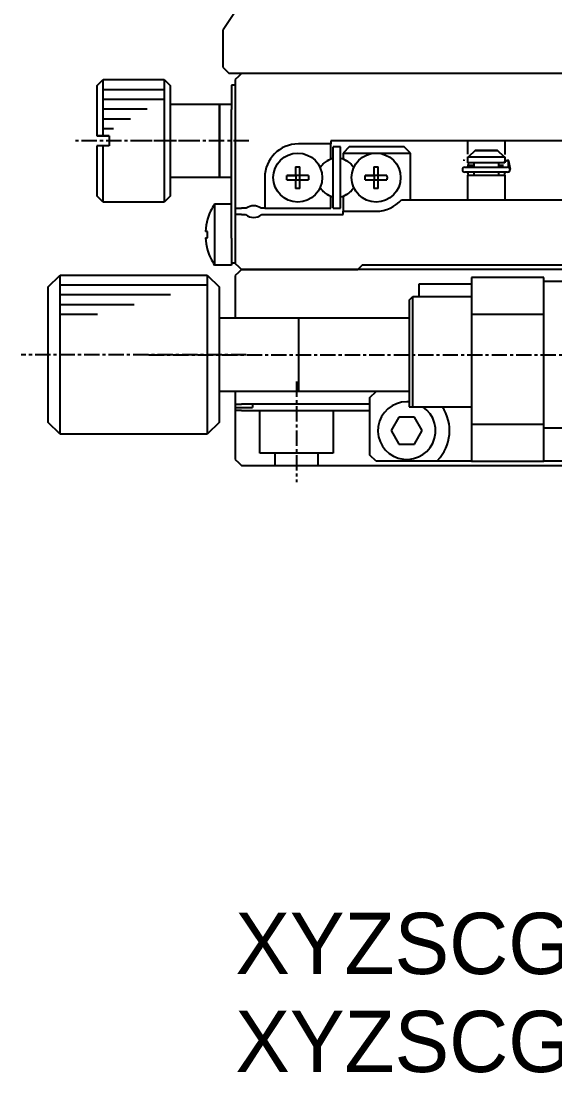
# Model space of a CAD drawing. Extents: x 102 to 333, y 47 to 271.
# Drawn here: x 101.9 to 145.6, y 46.6 to 132.5 of the extents above; entities that cross this region are included whole.
import ezdxf

# ---------------------------------------------------------------- set-up
doc = ezdxf.new("R2010")
doc.units = 0
doc.linetypes.add('CENTER', pattern=[2, 1.25, -0.25, 0.25, -0.25])
doc.layers.get('0').update_dxf_attribs({"linetype": 'CONTINUOUS'})
doc.layers.add('CENTER', color=1, linetype='CENTER')

msp = doc.modelspace()

# ---------------------------------------------------------------- linework, layer by layer
at = {"color": 7, "linetype": 'CONTINUOUS'}
for p, q in [((168.948, 208.201), (118.448, 131.758)), ((118.448, 128.701), (118.448, 131.758)), ((118.448, 128.701), (118.948, 128.201)), ((174.948, 128.201), (118.948, 128.201)), ((119.698, 127.951), (119.448, 127.701)), ((119.698, 127.951), (119.948, 128.201)), ((168.948, 128.201), (119.948, 128.201)), ((108.148, 127.201), (108.648, 127.701)), ((108.148, 127.201), (108.148, 123.101)), ((108.648, 127.701), (113.648, 127.701)), ((108.648, 123.101), (108.648, 127.701)), ((113.648, 127.701), (113.648, 117.701)), ((113.648, 127.701), (114.148, 127.201)), ((114.148, 118.201), (114.148, 127.201)), ((119.148, 127.251), (119.148, 125.251)), ((119.448, 127.251), (119.148, 127.251)), ((119.448, 127.701), (119.448, 117.201)), ((114.148, 125.701), (118.148, 125.701)), ((118.148, 119.701), (118.148, 125.701)), ((118.148, 125.701), (118.148, 119.701)), ((118.148, 125.701), (119.148, 125.701)), ((119.148, 114.751), (119.148, 125.251)), ((108.648, 123.101), (108.148, 123.101)), ((108.148, 123.101), (108.648, 123.101)), ((108.648, 123.101), (109.148, 123.101)), ((109.148, 123.101), (108.648, 123.101)), ((109.148, 123.101), (109.148, 122.301)), ((108.648, 122.301), (108.148, 122.301)), ((108.148, 122.301), (108.148, 118.201)), ((109.148, 122.301), (108.648, 122.301)), ((108.648, 117.701), (108.648, 122.301)), ((127.248, 122.451), (124.598, 122.451)), ((127.248, 122.701), (127.248, 122.451)), ((129.448, 122.701), (127.248, 122.701)), ((127.248, 121.245), (127.248, 122.451)), ((128.048, 122.201), (127.448, 122.201)), ((127.448, 117.201), (127.448, 122.201)), ((128.048, 117.201), (128.048, 122.201)), ((128.748, 122.201), (128.248, 121.701)), ((133.248, 122.201), (128.748, 122.201)), ((138.948, 122.701), (129.448, 122.701)), ((133.748, 121.701), (133.248, 122.201)), ((138.448, 121.607), (138.448, 122.701)), ((141.248, 122.701), (138.948, 122.701)), ((150.248, 122.701), (141.248, 122.701)), ((141.448, 122.701), (141.448, 121.587)), ((126.954, 121.076), (127.248, 121.245)), ((128.248, 121.701), (128.248, 121.245)), ((128.248, 121.701), (130.948, 121.701)), ((128.248, 121.245), (128.542, 121.076)), ((130.948, 121.701), (133.748, 121.701)), ((133.748, 117.901), (133.748, 121.701)), ((138.127, 121.067), (138.147, 121.12)), ((138.148, 121.119), (138.172, 121.172)), ((138.448, 120.901), (138.448, 121.401)), ((138.448, 121.401), (138.503, 121.401)), ((139.032, 121.901), (138.503, 121.401)), ((138.503, 121.401), (141.394, 121.401)), ((139.032, 121.901), (140.865, 121.901)), ((140.865, 121.901), (139.032, 121.901)), ((141.394, 121.401), (140.865, 121.901)), ((141.394, 121.401), (141.448, 121.401)), ((141.448, 121.401), (141.448, 120.901)), ((141.5, 121.059), (141.448, 121.034)), ((141.728, 121.129), (141.5, 121.059)), ((141.733, 121.12), (141.721, 120.55)), ((141.753, 121.068), (141.889, 120.38)), ((124.368, 120.587), (124.368, 119.881)), ((124.728, 119.881), (124.728, 120.587)), ((130.768, 120.587), (130.768, 119.881)), ((131.128, 119.881), (131.128, 120.587)), ((138.19, 120.553), (141.69, 120.553)), ((138.49, 120.901), (138.402, 120.553)), ((141.448, 120.901), (138.448, 120.901)), ((138.948, 120.701), (138.531, 120.701)), ((138.948, 120.553), (138.948, 120.901)), ((140.948, 120.901), (140.948, 120.553)), ((141.348, 120.701), (140.948, 120.701)), ((118.148, 119.701), (114.148, 119.701)), ((119.148, 119.701), (118.148, 119.701)), ((121.848, 119.701), (121.848, 117.201)), ((123.662, 119.881), (124.368, 119.881)), ((124.368, 119.881), (123.662, 119.881)), ((123.662, 119.521), (124.368, 119.521)), ((124.379, 119.87), (124.368, 119.881)), ((124.379, 119.531), (124.368, 119.521)), ((124.368, 119.521), (124.368, 118.814)), ((124.718, 119.87), (124.379, 119.87)), ((124.379, 119.87), (124.379, 119.531)), ((124.379, 119.531), (124.718, 119.531)), ((124.718, 119.87), (124.728, 119.881)), ((124.718, 119.531), (124.718, 119.87)), ((124.718, 119.531), (124.728, 119.521)), ((125.435, 119.881), (124.728, 119.881)), ((125.435, 119.881), (124.728, 119.881)), ((124.728, 118.814), (124.728, 119.521)), ((124.728, 119.521), (125.435, 119.521)), ((130.062, 119.881), (130.768, 119.881)), ((130.768, 119.881), (130.062, 119.881)), ((130.062, 119.521), (130.768, 119.521)), ((130.779, 119.87), (130.768, 119.881)), ((130.779, 119.531), (130.768, 119.521)), ((130.768, 119.521), (130.768, 118.814)), ((131.118, 119.87), (130.779, 119.87)), ((130.779, 119.87), (130.779, 119.531)), ((130.779, 119.531), (131.118, 119.531)), ((131.118, 119.87), (131.128, 119.881)), ((131.118, 119.531), (131.118, 119.87)), ((131.118, 119.531), (131.128, 119.521)), ((131.835, 119.881), (131.128, 119.881)), ((131.835, 119.881), (131.128, 119.881)), ((131.128, 118.814), (131.128, 119.521)), ((131.128, 119.521), (131.835, 119.521)), ((141.69, 120.153), (138.19, 120.153)), ((138.402, 120.153), (138.457, 119.901)), ((138.448, 117.901), (138.448, 119.901)), ((138.448, 119.901), (141.448, 119.901)), ((138.448, 119.901), (138.948, 119.901)), ((138.948, 119.901), (138.948, 120.153)), ((138.948, 119.901), (140.948, 119.901)), ((138.948, 119.901), (140.948, 119.901)), ((140.948, 120.153), (140.948, 119.901)), ((140.948, 119.901), (141.448, 119.901)), ((141.423, 119.901), (141.478, 120.153)), ((141.448, 119.901), (141.448, 117.901)), ((108.648, 117.701), (108.148, 118.201)), ((113.648, 117.701), (108.648, 117.701)), ((114.148, 118.201), (113.648, 117.701)), ((127.248, 118.156), (126.954, 118.326)), ((127.248, 117.201), (127.248, 118.156)), ((128.542, 118.326), (128.248, 118.156)), ((128.248, 118.156), (128.248, 116.951)), ((133.027, 117.901), (141.023, 117.901)), ((141.023, 117.901), (150.023, 117.901)), ((117.757, 117.551), (117.757, 112.551)), ((117.757, 117.551), (119.148, 117.551)), ((119.448, 117.201), (119.948, 117.201)), ((119.448, 117.201), (119.448, 116.701)), ((120.348, 117.201), (119.948, 117.201)), ((121.848, 117.201), (121.548, 117.201)), ((121.848, 117.201), (127.248, 117.201)), ((127.448, 117.201), (128.048, 117.201)), ((128.248, 116.701), (128.248, 116.951)), ((128.248, 116.951), (130.948, 116.951)), ((117.186, 116.309), (117.179, 116.313)), ((119.448, 116.701), (119.448, 112.701)), ((119.948, 116.701), (119.448, 116.701)), ((119.948, 116.701), (120.287, 116.701)), ((121.61, 116.701), (128.248, 116.701)), ((117.186, 115.311), (117.013, 115.311)), ((117.013, 114.791), (117.186, 114.791)), ((119.148, 114.751), (119.148, 112.751)), ((117.179, 113.789), (117.186, 113.792)), ((119.148, 112.551), (117.757, 112.551)), ((119.148, 112.751), (119.448, 112.751)), ((119.148, 112.751), (119.148, 112.551)), ((119.448, 112.701), (119.698, 112.451)), ((129.798, 112.551), (129.448, 112.201)), ((159.098, 112.551), (129.798, 112.551)), ((104.148, 110.751), (105.148, 111.751)), ((105.148, 98.751), (105.148, 111.751)), ((105.148, 111.751), (117.148, 111.751)), ((117.148, 111.751), (117.148, 105.192)), ((117.148, 111.751), (118.148, 110.751)), ((119.698, 111.951), (119.448, 111.701)), ((119.448, 111.701), (119.448, 108.251)), ((119.448, 111.701), (119.448, 111.251)), ((119.948, 112.201), (119.698, 112.451)), ((119.698, 111.951), (119.948, 112.201)), ((122.148, 112.201), (119.948, 112.201)), ((119.948, 112.201), (122.148, 112.201)), ((122.948, 112.201), (122.148, 112.201)), ((122.148, 112.201), (122.948, 112.201)), ((129.448, 112.201), (122.948, 112.201)), ((122.948, 112.201), (129.448, 112.201)), ((136.948, 112.201), (129.448, 112.201)), ((149.948, 112.201), (136.948, 112.201)), ((104.148, 110.751), (104.148, 99.751)), ((118.148, 105.201), (118.148, 110.751)), ((138.748, 111.001), (134.448, 111.001)), ((134.448, 111.001), (134.448, 110.001)), ((144.648, 111.551), (138.748, 111.551)), ((138.748, 111.551), (138.748, 108.551)), ((144.648, 108.551), (144.648, 111.551)), ((144.648, 111.251), (148.148, 111.251)), ((133.648, 109.701), (133.948, 110.001)), ((133.948, 110.001), (138.748, 110.001)), ((133.948, 101.001), (133.948, 110.001)), ((133.648, 109.701), (133.648, 101.001)), ((118.148, 108.251), (124.653, 108.251)), ((124.643, 108.251), (133.648, 108.251)), ((124.648, 102.251), (124.648, 108.251)), ((138.748, 108.551), (138.748, 99.551)), ((138.748, 108.551), (144.648, 108.551)), ((144.648, 99.551), (144.648, 108.551)), ((117.148, 105.192), (117.148, 98.751)), ((118.148, 99.751), (118.148, 105.201)), ((124.648, 102.251), (118.148, 102.251)), ((119.448, 102.251), (119.448, 101.201)), ((124.648, 102.251), (124.643, 102.251)), ((133.648, 102.251), (124.648, 102.251)), ((124.653, 102.251), (124.648, 102.251)), ((130.448, 101.751), (130.948, 102.251)), ((130.448, 97.051), (130.448, 101.751)), ((119.448, 101.201), (119.448, 100.951)), ((119.448, 101.201), (119.948, 101.201)), ((119.448, 100.951), (119.448, 100.701)), ((119.448, 100.951), (120.848, 100.951)), ((119.448, 100.701), (119.448, 96.701)), ((119.948, 100.701), (119.448, 100.701)), ((130.448, 101.201), (119.948, 101.201)), ((119.948, 100.701), (130.448, 100.701)), ((120.848, 101.201), (120.848, 100.951)), ((133.648, 101.001), (133.948, 101.001)), ((133.948, 101.001), (138.748, 101.001)), ((105.148, 98.751), (104.148, 99.751)), ((118.148, 99.751), (117.148, 98.751)), ((132.813, 100.151), (132.178, 99.051)), ((134.083, 100.151), (132.813, 100.151)), ((134.718, 99.051), (134.083, 100.151)), ((117.148, 98.751), (105.148, 98.751)), ((119.448, 99.251), (119.448, 97.901)), ((132.178, 99.051), (132.813, 97.951)), ((134.083, 97.951), (134.718, 99.051)), ((144.648, 99.551), (138.748, 99.551)), ((138.748, 99.551), (138.748, 96.551)), ((144.648, 96.551), (144.648, 99.551)), ((148.148, 99.251), (144.648, 99.251)), ((119.448, 97.901), (119.448, 96.701)), ((132.813, 97.951), (134.083, 97.951)), ((130.948, 96.551), (130.448, 97.051)), ((119.448, 96.701), (119.698, 96.451)), ((119.448, 96.701), (119.698, 96.451)), ((119.698, 96.451), (119.948, 96.201)), ((119.948, 96.201), (168.948, 96.201)), ((135.996, 96.551), (130.948, 96.551)), ((135.996, 96.551), (135.966, 96.62)), ((138.748, 96.551), (135.996, 96.551)), ((138.748, 96.551), (144.648, 96.551)), ((147.401, 96.551), (144.648, 96.551))]:
    msp.add_line(p, q, dxfattribs=at)
at = {"color": 3, "linetype": 'CONTINUOUS'}
for p, q in [((108.648, 126.901), (113.648, 126.901)), ((108.648, 126.101), (113.648, 126.101)), ((108.648, 125.301), (112.263, 125.301)), ((108.648, 124.501), (110.877, 124.501)), ((108.648, 123.701), (109.491, 123.701)), ((105.148, 110.951), (117.148, 110.951)), ((105.148, 110.151), (114.163, 110.151)), ((105.148, 109.351), (111.177, 109.351)), ((105.148, 108.551), (108.191, 108.551)), ((121.448, 97.201), (121.448, 100.701)), ((127.448, 100.701), (127.448, 97.201)), ((127.448, 97.201), (121.448, 97.201)), ((122.698, 96.201), (122.698, 97.201)), ((126.198, 97.201), (126.198, 96.201))]:
    msp.add_line(p, q, dxfattribs=at)
at = {"color": 7, "linetype": 'CONTINUOUS'}
for points in [[(141.447, 121.023, 0), (141.451, 121.023, 0), (141.453, 121.025, 0), (141.455, 121.025, 0), (141.457, 121.027, 0), (141.459, 121.029, 0), (141.463, 121.029, 0), (141.465, 121.031, 0), (141.467, 121.033, 0), (141.469, 121.033, 0), (141.473, 121.035, 0), (141.475, 121.035, 0), (141.477, 121.037, 0), (141.479, 121.039, 0), (141.483, 121.039, 0), (141.485, 121.041, 0), (141.487, 121.041, 0), (141.491, 121.043, 0), (141.493, 121.045, 0), (141.495, 121.045, 0), (141.499, 121.047, 0), (141.501, 121.049, 0), (141.503, 121.049, 0), (141.507, 121.051, 0), (141.509, 121.051, 0), (141.511, 121.053, 0), (141.515, 121.055, 0), (141.517, 121.055, 0), (141.521, 121.057, 0), (141.523, 121.059, 0), (141.525, 121.059, 0), (141.529, 121.061, 0), (141.531, 121.061, 0), (141.533, 121.063, 0), (141.537, 121.065, 0), (141.539, 121.065, 0), (141.543, 121.067, 0), (141.545, 121.067, 0), (141.547, 121.069, 0), (141.551, 121.069, 0), (141.553, 121.071, 0), (141.557, 121.073, 0), (141.559, 121.073, 0), (141.561, 121.075, 0), (141.565, 121.075, 0), (141.567, 121.077, 0), (141.571, 121.077, 0), (141.573, 121.079, 0), (141.575, 121.081, 0), (141.579, 121.081, 0), (141.581, 121.083, 0), (141.583, 121.083, 0), (141.587, 121.085, 0), (141.589, 121.085, 0), (141.593, 121.087, 0), (141.595, 121.087, 0), (141.597, 121.089, 0), (141.601, 121.089, 0), (141.603, 121.091, 0), (141.605, 121.091, 0), (141.609, 121.093, 0), (141.611, 121.093, 0), (141.613, 121.095, 0), (141.615, 121.095, 0), (141.619, 121.097, 0), (141.621, 121.097, 0), (141.623, 121.099, 0), (141.627, 121.099, 0), (141.629, 121.099, 0), (141.631, 121.101, 0), (141.633, 121.101, 0), (141.637, 121.103, 0), (141.639, 121.103, 0), (141.641, 121.105, 0), (141.643, 121.105, 0), (141.645, 121.105, 0), (141.649, 121.107, 0), (141.651, 121.107, 0), (141.653, 121.107, 0), (141.655, 121.109, 0), (141.657, 121.109, 0), (141.659, 121.109, 0), (141.661, 121.111, 0), (141.663, 121.111, 0), (141.667, 121.111, 0), (141.669, 121.113, 0), (141.671, 121.113, 0), (141.673, 121.113, 0), (141.675, 121.115, 0), (141.677, 121.115, 0), (141.679, 121.115, 0), (141.681, 121.115, 0), (141.683, 121.117, 0), (141.685, 121.117, 0), (141.687, 121.117, 0), (141.689, 121.117, 0), (141.689, 121.119, 0), (141.691, 121.119, 0), (141.693, 121.119, 0), (141.695, 121.119, 0), (141.697, 121.119, 0), (141.699, 121.121, 0), (141.699, 121.121, 0), (141.701, 121.121, 0), (141.703, 121.121, 0), (141.705, 121.121, 0), (141.707, 121.121, 0), (141.707, 121.121, 0), (141.709, 121.121, 0), (141.711, 121.123, 0), (141.711, 121.123, 0), (141.713, 121.123, 0), (141.715, 121.123, 0), (141.715, 121.123, 0), (141.717, 121.123, 0), (141.717, 121.123, 0), (141.719, 121.123, 0), (141.719, 121.123, 0), (141.721, 121.123, 0), (141.721, 121.123, 0), (141.723, 121.123, 0), (141.723, 121.123, 0), (141.725, 121.123, 0), (141.725, 121.123, 0), (141.725, 121.123, 0), (141.727, 121.123, 0), (141.727, 121.123, 0), (141.729, 121.123, 0), (141.729, 121.123, 0)], [(141.729, 121.123, 0), (141.729, 121.123, 0), (141.729, 121.123, 0), (141.729, 121.123, 0), (141.729, 121.123, 0), (141.729, 121.123, 0), (141.729, 121.123, 0), (141.729, 121.123, 0), (141.729, 121.123, 0), (141.729, 121.123, 0), (141.729, 121.123, 0), (141.729, 121.123, 0), (141.729, 121.123, 0), (141.729, 121.123, 0), (141.729, 121.123, 0), (141.729, 121.123, 0), (141.729, 121.123, 0), (141.729, 121.123, 0), (141.729, 121.123, 0), (141.729, 121.123, 0), (141.729, 121.123, 0), (141.729, 121.123, 0), (141.729, 121.123, 0), (141.729, 121.123, 0), (141.729, 121.121, 0), (141.729, 121.121, 0), (141.729, 121.121, 0), (141.729, 121.121, 0), (141.729, 121.121, 0), (141.729, 121.121, 0), (141.729, 121.121, 0), (141.731, 121.121, 0), (141.731, 121.121, 0), (141.731, 121.121, 0), (141.731, 121.121, 0), (141.731, 121.121, 0), (141.731, 121.121, 0), (141.731, 121.121, 0), (141.731, 121.121, 0), (141.731, 121.121, 0), (141.731, 121.121, 0), (141.731, 121.121, 0), (141.731, 121.121, 0), (141.731, 121.121, 0), (141.731, 121.121, 0), (141.731, 121.121, 0), (141.731, 121.121, 0), (141.731, 121.121, 0), (141.731, 121.121, 0), (141.731, 121.121, 0), (141.731, 121.121, 0), (141.731, 121.121, 0), (141.731, 121.121, 0), (141.731, 121.121, 0), (141.731, 121.121, 0), (141.731, 121.121, 0), (141.731, 121.121, 0), (141.731, 121.121, 0), (141.731, 121.121, 0), (141.731, 121.121, 0), (141.731, 121.121, 0), (141.731, 121.121, 0), (141.731, 121.121, 0), (141.731, 121.121, 0), (141.731, 121.121, 0), (141.731, 121.121, 0), (141.731, 121.121, 0), (141.731, 121.121, 0), (141.731, 121.121, 0), (141.731, 121.121, 0), (141.731, 121.121, 0), (141.731, 121.121, 0), (141.731, 121.121, 0), (141.731, 121.121, 0), (141.731, 121.121, 0), (141.731, 121.121, 0), (141.731, 121.121, 0), (141.731, 121.121, 0), (141.731, 121.121, 0), (141.731, 121.121, 0), (141.731, 121.121, 0), (141.731, 121.121, 0), (141.731, 121.121, 0), (141.731, 121.121, 0), (141.731, 121.121, 0), (141.731, 121.121, 0), (141.731, 121.121, 0), (141.731, 121.121, 0), (141.731, 121.121, 0), (141.731, 121.121, 0), (141.731, 121.121, 0), (141.731, 121.121, 0), (141.731, 121.121, 0), (141.731, 121.121, 0), (141.731, 121.121, 0), (141.733, 121.121, 0), (141.733, 121.121, 0), (141.733, 121.121, 0), (141.733, 121.121, 0), (141.733, 121.121, 0), (141.733, 121.121, 0), (141.733, 121.121, 0), (141.733, 121.121, 0), (141.733, 121.121, 0), (141.733, 121.121, 0), (141.733, 121.121, 0), (141.733, 121.121, 0), (141.733, 121.121, 0), (141.733, 121.121, 0), (141.733, 121.121, 0), (141.733, 121.121, 0), (141.733, 121.121, 0), (141.733, 121.121, 0), (141.733, 121.121, 0), (141.733, 121.119, 0), (141.733, 121.119, 0), (141.733, 121.119, 0), (141.733, 121.119, 0), (141.733, 121.119, 0), (141.733, 121.119, 0), (141.733, 121.119, 0), (141.733, 121.119, 0), (141.733, 121.119, 0), (141.733, 121.119, 0), (141.733, 121.119, 0), (141.733, 121.119, 0), (141.733, 121.119, 0), (141.733, 121.119, 0), (141.733, 121.119, 0)], [(124.367, 120.587, 0), (124.371, 120.587, 0), (124.373, 120.587, 0), (124.377, 120.587, 0), (124.379, 120.587, 0), (124.381, 120.587, 0), (124.385, 120.587, 0), (124.387, 120.587, 0), (124.391, 120.587, 0), (124.393, 120.587, 0), (124.395, 120.587, 0), (124.399, 120.587, 0), (124.401, 120.587, 0), (124.405, 120.587, 0), (124.407, 120.587, 0), (124.409, 120.587, 0), (124.413, 120.587, 0), (124.415, 120.587, 0), (124.419, 120.587, 0), (124.421, 120.587, 0), (124.425, 120.587, 0), (124.427, 120.589, 0), (124.429, 120.589, 0), (124.433, 120.589, 0), (124.435, 120.589, 0), (124.439, 120.589, 0), (124.441, 120.589, 0), (124.443, 120.589, 0), (124.447, 120.589, 0), (124.449, 120.589, 0), (124.453, 120.589, 0), (124.455, 120.589, 0), (124.457, 120.589, 0), (124.461, 120.589, 0), (124.463, 120.589, 0), (124.467, 120.589, 0), (124.469, 120.589, 0), (124.471, 120.589, 0), (124.475, 120.589, 0), (124.477, 120.589, 0), (124.481, 120.589, 0), (124.483, 120.589, 0), (124.485, 120.589, 0), (124.489, 120.589, 0), (124.491, 120.589, 0), (124.495, 120.589, 0), (124.497, 120.589, 0), (124.499, 120.589, 0), (124.503, 120.589, 0), (124.505, 120.589, 0), (124.509, 120.589, 0), (124.511, 120.589, 0), (124.515, 120.589, 0), (124.517, 120.589, 0), (124.519, 120.589, 0), (124.523, 120.589, 0), (124.525, 120.589, 0), (124.529, 120.589, 0), (124.531, 120.589, 0), (124.533, 120.589, 0), (124.537, 120.589, 0), (124.539, 120.589, 0), (124.543, 120.589, 0), (124.545, 120.589, 0), (124.547, 120.589, 0), (124.551, 120.589, 0), (124.553, 120.589, 0), (124.557, 120.589, 0), (124.559, 120.589, 0), (124.561, 120.589, 0), (124.565, 120.589, 0), (124.567, 120.589, 0), (124.571, 120.589, 0), (124.573, 120.589, 0), (124.575, 120.589, 0), (124.579, 120.589, 0), (124.581, 120.589, 0), (124.585, 120.589, 0), (124.587, 120.589, 0), (124.591, 120.589, 0), (124.593, 120.589, 0), (124.595, 120.589, 0), (124.599, 120.589, 0), (124.601, 120.589, 0), (124.605, 120.589, 0), (124.607, 120.589, 0), (124.609, 120.589, 0), (124.613, 120.589, 0), (124.615, 120.589, 0), (124.619, 120.589, 0), (124.621, 120.589, 0), (124.623, 120.589, 0), (124.627, 120.589, 0), (124.629, 120.589, 0), (124.633, 120.589, 0), (124.635, 120.589, 0), (124.637, 120.589, 0), (124.641, 120.589, 0), (124.643, 120.589, 0), (124.647, 120.589, 0), (124.649, 120.589, 0), (124.651, 120.589, 0), (124.655, 120.589, 0), (124.657, 120.589, 0), (124.661, 120.589, 0), (124.663, 120.589, 0), (124.665, 120.589, 0), (124.669, 120.589, 0), (124.671, 120.587, 0), (124.675, 120.587, 0), (124.677, 120.587, 0), (124.681, 120.587, 0), (124.683, 120.587, 0), (124.685, 120.587, 0), (124.689, 120.587, 0), (124.691, 120.587, 0), (124.695, 120.587, 0), (124.697, 120.587, 0), (124.699, 120.587, 0), (124.703, 120.587, 0), (124.705, 120.587, 0), (124.709, 120.587, 0), (124.711, 120.587, 0), (124.713, 120.587, 0), (124.717, 120.587, 0), (124.719, 120.587, 0), (124.723, 120.587, 0), (124.725, 120.587, 0), (124.727, 120.587, 0)], [(130.767, 120.587, 0), (130.771, 120.587, 0), (130.773, 120.587, 0), (130.777, 120.587, 0), (130.779, 120.587, 0), (130.781, 120.587, 0), (130.785, 120.587, 0), (130.787, 120.587, 0), (130.791, 120.587, 0), (130.793, 120.587, 0), (130.795, 120.587, 0), (130.799, 120.587, 0), (130.801, 120.587, 0), (130.805, 120.587, 0), (130.807, 120.587, 0), (130.809, 120.587, 0), (130.813, 120.587, 0), (130.815, 120.587, 0), (130.819, 120.587, 0), (130.821, 120.587, 0), (130.825, 120.587, 0), (130.827, 120.589, 0), (130.829, 120.589, 0), (130.833, 120.589, 0), (130.835, 120.589, 0), (130.839, 120.589, 0), (130.841, 120.589, 0), (130.843, 120.589, 0), (130.847, 120.589, 0), (130.849, 120.589, 0), (130.853, 120.589, 0), (130.855, 120.589, 0), (130.857, 120.589, 0), (130.861, 120.589, 0), (130.863, 120.589, 0), (130.867, 120.589, 0), (130.869, 120.589, 0), (130.871, 120.589, 0), (130.875, 120.589, 0), (130.877, 120.589, 0), (130.881, 120.589, 0), (130.883, 120.589, 0), (130.885, 120.589, 0), (130.889, 120.589, 0), (130.891, 120.589, 0), (130.895, 120.589, 0), (130.897, 120.589, 0), (130.899, 120.589, 0), (130.903, 120.589, 0), (130.905, 120.589, 0), (130.909, 120.589, 0), (130.911, 120.589, 0), (130.915, 120.589, 0), (130.917, 120.589, 0), (130.919, 120.589, 0), (130.923, 120.589, 0), (130.925, 120.589, 0), (130.929, 120.589, 0), (130.931, 120.589, 0), (130.933, 120.589, 0), (130.937, 120.589, 0), (130.939, 120.589, 0), (130.943, 120.589, 0), (130.945, 120.589, 0), (130.947, 120.589, 0), (130.951, 120.589, 0), (130.953, 120.589, 0), (130.957, 120.589, 0), (130.959, 120.589, 0), (130.961, 120.589, 0), (130.965, 120.589, 0), (130.967, 120.589, 0), (130.971, 120.589, 0), (130.973, 120.589, 0), (130.975, 120.589, 0), (130.979, 120.589, 0), (130.981, 120.589, 0), (130.985, 120.589, 0), (130.987, 120.589, 0), (130.991, 120.589, 0), (130.993, 120.589, 0), (130.995, 120.589, 0), (130.999, 120.589, 0), (131.001, 120.589, 0), (131.005, 120.589, 0), (131.007, 120.589, 0), (131.009, 120.589, 0), (131.013, 120.589, 0), (131.015, 120.589, 0), (131.019, 120.589, 0), (131.021, 120.589, 0), (131.023, 120.589, 0), (131.027, 120.589, 0), (131.029, 120.589, 0), (131.033, 120.589, 0), (131.035, 120.589, 0), (131.037, 120.589, 0), (131.041, 120.589, 0), (131.043, 120.589, 0), (131.047, 120.589, 0), (131.049, 120.589, 0), (131.051, 120.589, 0), (131.055, 120.589, 0), (131.057, 120.589, 0), (131.061, 120.589, 0), (131.063, 120.589, 0), (131.065, 120.589, 0), (131.069, 120.589, 0), (131.071, 120.587, 0), (131.075, 120.587, 0), (131.077, 120.587, 0), (131.081, 120.587, 0), (131.083, 120.587, 0), (131.085, 120.587, 0), (131.089, 120.587, 0), (131.091, 120.587, 0), (131.095, 120.587, 0), (131.097, 120.587, 0), (131.099, 120.587, 0), (131.103, 120.587, 0), (131.105, 120.587, 0), (131.109, 120.587, 0), (131.111, 120.587, 0), (131.113, 120.587, 0), (131.117, 120.587, 0), (131.119, 120.587, 0), (131.123, 120.587, 0), (131.125, 120.587, 0), (131.127, 120.587, 0)], [(123.661, 119.521, 0), (123.661, 119.523, 0), (123.661, 119.527, 0), (123.661, 119.529, 0), (123.661, 119.531, 0), (123.661, 119.535, 0), (123.661, 119.537, 0), (123.661, 119.541, 0), (123.661, 119.543, 0), (123.661, 119.545, 0), (123.661, 119.549, 0), (123.661, 119.551, 0), (123.661, 119.555, 0), (123.661, 119.557, 0), (123.661, 119.559, 0), (123.661, 119.563, 0), (123.661, 119.565, 0), (123.661, 119.569, 0), (123.661, 119.571, 0), (123.661, 119.573, 0), (123.661, 119.577, 0), (123.661, 119.579, 0), (123.661, 119.583, 0), (123.661, 119.585, 0), (123.661, 119.587, 0), (123.661, 119.591, 0), (123.659, 119.593, 0), (123.659, 119.597, 0), (123.659, 119.599, 0), (123.659, 119.601, 0), (123.659, 119.605, 0), (123.659, 119.607, 0), (123.659, 119.611, 0), (123.659, 119.613, 0), (123.659, 119.617, 0), (123.659, 119.619, 0), (123.659, 119.621, 0), (123.659, 119.625, 0), (123.659, 119.627, 0), (123.659, 119.631, 0), (123.659, 119.633, 0), (123.659, 119.635, 0), (123.659, 119.639, 0), (123.659, 119.641, 0), (123.659, 119.645, 0), (123.659, 119.647, 0), (123.659, 119.649, 0), (123.659, 119.653, 0), (123.659, 119.655, 0), (123.659, 119.659, 0), (123.659, 119.661, 0), (123.659, 119.663, 0), (123.659, 119.667, 0), (123.659, 119.669, 0), (123.659, 119.673, 0), (123.659, 119.675, 0), (123.659, 119.677, 0), (123.659, 119.681, 0), (123.659, 119.683, 0), (123.659, 119.687, 0), (123.659, 119.689, 0), (123.659, 119.691, 0), (123.659, 119.695, 0), (123.659, 119.697, 0), (123.659, 119.701, 0), (123.659, 119.703, 0), (123.659, 119.707, 0), (123.659, 119.709, 0), (123.659, 119.711, 0), (123.659, 119.715, 0), (123.659, 119.717, 0), (123.659, 119.721, 0), (123.659, 119.723, 0), (123.659, 119.725, 0), (123.659, 119.729, 0), (123.659, 119.731, 0), (123.659, 119.735, 0), (123.659, 119.737, 0), (123.659, 119.739, 0), (123.659, 119.743, 0), (123.659, 119.745, 0), (123.659, 119.749, 0), (123.659, 119.751, 0), (123.659, 119.753, 0), (123.659, 119.757, 0), (123.659, 119.759, 0), (123.659, 119.763, 0), (123.659, 119.765, 0), (123.659, 119.767, 0), (123.659, 119.771, 0), (123.659, 119.773, 0), (123.659, 119.777, 0), (123.659, 119.779, 0), (123.659, 119.783, 0), (123.659, 119.785, 0), (123.659, 119.787, 0), (123.659, 119.791, 0), (123.659, 119.793, 0), (123.659, 119.797, 0), (123.659, 119.799, 0), (123.659, 119.801, 0), (123.659, 119.805, 0), (123.659, 119.807, 0), (123.661, 119.811, 0), (123.661, 119.813, 0), (123.661, 119.815, 0), (123.661, 119.819, 0), (123.661, 119.821, 0), (123.661, 119.825, 0), (123.661, 119.827, 0), (123.661, 119.829, 0), (123.661, 119.833, 0), (123.661, 119.835, 0), (123.661, 119.839, 0), (123.661, 119.841, 0), (123.661, 119.843, 0), (123.661, 119.847, 0), (123.661, 119.849, 0), (123.661, 119.853, 0), (123.661, 119.855, 0), (123.661, 119.857, 0), (123.661, 119.861, 0), (123.661, 119.863, 0), (123.661, 119.867, 0), (123.661, 119.869, 0), (123.661, 119.871, 0), (123.661, 119.875, 0), (123.661, 119.877, 0), (123.661, 119.881, 0)], [(125.435, 119.881, 0), (125.435, 119.877, 0), (125.435, 119.875, 0), (125.435, 119.871, 0), (125.435, 119.869, 0), (125.435, 119.867, 0), (125.435, 119.863, 0), (125.435, 119.861, 0), (125.435, 119.857, 0), (125.435, 119.855, 0), (125.435, 119.853, 0), (125.435, 119.849, 0), (125.435, 119.847, 0), (125.435, 119.843, 0), (125.435, 119.841, 0), (125.435, 119.839, 0), (125.435, 119.835, 0), (125.435, 119.833, 0), (125.435, 119.829, 0), (125.435, 119.827, 0), (125.435, 119.825, 0), (125.435, 119.821, 0), (125.435, 119.819, 0), (125.435, 119.815, 0), (125.435, 119.813, 0), (125.435, 119.811, 0), (125.435, 119.807, 0), (125.435, 119.805, 0), (125.435, 119.801, 0), (125.435, 119.799, 0), (125.435, 119.797, 0), (125.435, 119.793, 0), (125.435, 119.791, 0), (125.435, 119.787, 0), (125.435, 119.785, 0), (125.435, 119.783, 0), (125.435, 119.779, 0), (125.437, 119.777, 0), (125.437, 119.773, 0), (125.437, 119.771, 0), (125.437, 119.767, 0), (125.437, 119.765, 0), (125.437, 119.763, 0), (125.437, 119.759, 0), (125.437, 119.757, 0), (125.437, 119.753, 0), (125.437, 119.751, 0), (125.437, 119.749, 0), (125.437, 119.745, 0), (125.437, 119.743, 0), (125.437, 119.739, 0), (125.437, 119.737, 0), (125.437, 119.735, 0), (125.437, 119.731, 0), (125.437, 119.729, 0), (125.437, 119.725, 0), (125.437, 119.723, 0), (125.437, 119.721, 0), (125.437, 119.717, 0), (125.437, 119.715, 0), (125.437, 119.711, 0), (125.437, 119.709, 0), (125.437, 119.707, 0), (125.437, 119.703, 0), (125.437, 119.701, 0), (125.437, 119.697, 0), (125.437, 119.695, 0), (125.437, 119.691, 0), (125.437, 119.689, 0), (125.437, 119.687, 0), (125.437, 119.683, 0), (125.437, 119.681, 0), (125.437, 119.677, 0), (125.437, 119.675, 0), (125.437, 119.673, 0), (125.437, 119.669, 0), (125.437, 119.667, 0), (125.437, 119.663, 0), (125.437, 119.661, 0), (125.437, 119.659, 0), (125.437, 119.655, 0), (125.437, 119.653, 0), (125.437, 119.649, 0), (125.437, 119.647, 0), (125.437, 119.645, 0), (125.437, 119.641, 0), (125.437, 119.639, 0), (125.437, 119.635, 0), (125.437, 119.633, 0), (125.437, 119.631, 0), (125.437, 119.627, 0), (125.437, 119.625, 0), (125.435, 119.621, 0), (125.435, 119.619, 0), (125.435, 119.617, 0), (125.435, 119.613, 0), (125.435, 119.611, 0), (125.435, 119.607, 0), (125.435, 119.605, 0), (125.435, 119.601, 0), (125.435, 119.599, 0), (125.435, 119.597, 0), (125.435, 119.593, 0), (125.435, 119.591, 0), (125.435, 119.587, 0), (125.435, 119.585, 0), (125.435, 119.583, 0), (125.435, 119.579, 0), (125.435, 119.577, 0), (125.435, 119.573, 0), (125.435, 119.571, 0), (125.435, 119.569, 0), (125.435, 119.565, 0), (125.435, 119.563, 0), (125.435, 119.559, 0), (125.435, 119.557, 0), (125.435, 119.555, 0), (125.435, 119.551, 0), (125.435, 119.549, 0), (125.435, 119.545, 0), (125.435, 119.543, 0), (125.435, 119.541, 0), (125.435, 119.537, 0), (125.435, 119.535, 0), (125.435, 119.531, 0), (125.435, 119.529, 0), (125.435, 119.527, 0), (125.435, 119.523, 0), (125.435, 119.521, 0)], [(130.061, 119.521, 0), (130.061, 119.523, 0), (130.061, 119.527, 0), (130.061, 119.529, 0), (130.061, 119.531, 0), (130.061, 119.535, 0), (130.061, 119.537, 0), (130.061, 119.541, 0), (130.061, 119.543, 0), (130.061, 119.545, 0), (130.061, 119.549, 0), (130.061, 119.551, 0), (130.061, 119.555, 0), (130.061, 119.557, 0), (130.061, 119.559, 0), (130.061, 119.563, 0), (130.061, 119.565, 0), (130.061, 119.569, 0), (130.061, 119.571, 0), (130.061, 119.573, 0), (130.061, 119.577, 0), (130.061, 119.579, 0), (130.061, 119.583, 0), (130.061, 119.585, 0), (130.061, 119.587, 0), (130.061, 119.591, 0), (130.059, 119.593, 0), (130.059, 119.597, 0), (130.059, 119.599, 0), (130.059, 119.601, 0), (130.059, 119.605, 0), (130.059, 119.607, 0), (130.059, 119.611, 0), (130.059, 119.613, 0), (130.059, 119.617, 0), (130.059, 119.619, 0), (130.059, 119.621, 0), (130.059, 119.625, 0), (130.059, 119.627, 0), (130.059, 119.631, 0), (130.059, 119.633, 0), (130.059, 119.635, 0), (130.059, 119.639, 0), (130.059, 119.641, 0), (130.059, 119.645, 0), (130.059, 119.647, 0), (130.059, 119.649, 0), (130.059, 119.653, 0), (130.059, 119.655, 0), (130.059, 119.659, 0), (130.059, 119.661, 0), (130.059, 119.663, 0), (130.059, 119.667, 0), (130.059, 119.669, 0), (130.059, 119.673, 0), (130.059, 119.675, 0), (130.059, 119.677, 0), (130.059, 119.681, 0), (130.059, 119.683, 0), (130.059, 119.687, 0), (130.059, 119.689, 0), (130.059, 119.691, 0), (130.059, 119.695, 0), (130.059, 119.697, 0), (130.059, 119.701, 0), (130.059, 119.703, 0), (130.059, 119.707, 0), (130.059, 119.709, 0), (130.059, 119.711, 0), (130.059, 119.715, 0), (130.059, 119.717, 0), (130.059, 119.721, 0), (130.059, 119.723, 0), (130.059, 119.725, 0), (130.059, 119.729, 0), (130.059, 119.731, 0), (130.059, 119.735, 0), (130.059, 119.737, 0), (130.059, 119.739, 0), (130.059, 119.743, 0), (130.059, 119.745, 0), (130.059, 119.749, 0), (130.059, 119.751, 0), (130.059, 119.753, 0), (130.059, 119.757, 0), (130.059, 119.759, 0), (130.059, 119.763, 0), (130.059, 119.765, 0), (130.059, 119.767, 0), (130.059, 119.771, 0), (130.059, 119.773, 0), (130.059, 119.777, 0), (130.059, 119.779, 0), (130.059, 119.783, 0), (130.059, 119.785, 0), (130.059, 119.787, 0), (130.059, 119.791, 0), (130.059, 119.793, 0), (130.059, 119.797, 0), (130.059, 119.799, 0), (130.059, 119.801, 0), (130.059, 119.805, 0), (130.059, 119.807, 0), (130.061, 119.811, 0), (130.061, 119.813, 0), (130.061, 119.815, 0), (130.061, 119.819, 0), (130.061, 119.821, 0), (130.061, 119.825, 0), (130.061, 119.827, 0), (130.061, 119.829, 0), (130.061, 119.833, 0), (130.061, 119.835, 0), (130.061, 119.839, 0), (130.061, 119.841, 0), (130.061, 119.843, 0), (130.061, 119.847, 0), (130.061, 119.849, 0), (130.061, 119.853, 0), (130.061, 119.855, 0), (130.061, 119.857, 0), (130.061, 119.861, 0), (130.061, 119.863, 0), (130.061, 119.867, 0), (130.061, 119.869, 0), (130.061, 119.871, 0), (130.061, 119.875, 0), (130.061, 119.877, 0), (130.061, 119.881, 0)], [(131.835, 119.881, 0), (131.835, 119.877, 0), (131.835, 119.875, 0), (131.835, 119.871, 0), (131.835, 119.869, 0), (131.835, 119.867, 0), (131.835, 119.863, 0), (131.835, 119.861, 0), (131.835, 119.857, 0), (131.835, 119.855, 0), (131.835, 119.853, 0), (131.835, 119.849, 0), (131.835, 119.847, 0), (131.835, 119.843, 0), (131.835, 119.841, 0), (131.835, 119.839, 0), (131.835, 119.835, 0), (131.835, 119.833, 0), (131.835, 119.829, 0), (131.835, 119.827, 0), (131.835, 119.825, 0), (131.835, 119.821, 0), (131.835, 119.819, 0), (131.835, 119.815, 0), (131.835, 119.813, 0), (131.835, 119.811, 0), (131.835, 119.807, 0), (131.835, 119.805, 0), (131.835, 119.801, 0), (131.835, 119.799, 0), (131.835, 119.797, 0), (131.835, 119.793, 0), (131.835, 119.791, 0), (131.835, 119.787, 0), (131.835, 119.785, 0), (131.835, 119.783, 0), (131.835, 119.779, 0), (131.837, 119.777, 0), (131.837, 119.773, 0), (131.837, 119.771, 0), (131.837, 119.767, 0), (131.837, 119.765, 0), (131.837, 119.763, 0), (131.837, 119.759, 0), (131.837, 119.757, 0), (131.837, 119.753, 0), (131.837, 119.751, 0), (131.837, 119.749, 0), (131.837, 119.745, 0), (131.837, 119.743, 0), (131.837, 119.739, 0), (131.837, 119.737, 0), (131.837, 119.735, 0), (131.837, 119.731, 0), (131.837, 119.729, 0), (131.837, 119.725, 0), (131.837, 119.723, 0), (131.837, 119.721, 0), (131.837, 119.717, 0), (131.837, 119.715, 0), (131.837, 119.711, 0), (131.837, 119.709, 0), (131.837, 119.707, 0), (131.837, 119.703, 0), (131.837, 119.701, 0), (131.837, 119.697, 0), (131.837, 119.695, 0), (131.837, 119.691, 0), (131.837, 119.689, 0), (131.837, 119.687, 0), (131.837, 119.683, 0), (131.837, 119.681, 0), (131.837, 119.677, 0), (131.837, 119.675, 0), (131.837, 119.673, 0), (131.837, 119.669, 0), (131.837, 119.667, 0), (131.837, 119.663, 0), (131.837, 119.661, 0), (131.837, 119.659, 0), (131.837, 119.655, 0), (131.837, 119.653, 0), (131.837, 119.649, 0), (131.837, 119.647, 0), (131.837, 119.645, 0), (131.837, 119.641, 0), (131.837, 119.639, 0), (131.837, 119.635, 0), (131.837, 119.633, 0), (131.837, 119.631, 0), (131.837, 119.627, 0), (131.837, 119.625, 0), (131.835, 119.621, 0), (131.835, 119.619, 0), (131.835, 119.617, 0), (131.835, 119.613, 0), (131.835, 119.611, 0), (131.835, 119.607, 0), (131.835, 119.605, 0), (131.835, 119.601, 0), (131.835, 119.599, 0), (131.835, 119.597, 0), (131.835, 119.593, 0), (131.835, 119.591, 0), (131.835, 119.587, 0), (131.835, 119.585, 0), (131.835, 119.583, 0), (131.835, 119.579, 0), (131.835, 119.577, 0), (131.835, 119.573, 0), (131.835, 119.571, 0), (131.835, 119.569, 0), (131.835, 119.565, 0), (131.835, 119.563, 0), (131.835, 119.559, 0), (131.835, 119.557, 0), (131.835, 119.555, 0), (131.835, 119.551, 0), (131.835, 119.549, 0), (131.835, 119.545, 0), (131.835, 119.543, 0), (131.835, 119.541, 0), (131.835, 119.537, 0), (131.835, 119.535, 0), (131.835, 119.531, 0), (131.835, 119.529, 0), (131.835, 119.527, 0), (131.835, 119.523, 0), (131.835, 119.521, 0)], [(124.727, 118.814, 0), (124.725, 118.814, 0), (124.723, 118.814, 0), (124.719, 118.814, 0), (124.717, 118.814, 0), (124.713, 118.814, 0), (124.711, 118.814, 0), (124.709, 118.814, 0), (124.705, 118.814, 0), (124.703, 118.814, 0), (124.699, 118.814, 0), (124.697, 118.814, 0), (124.695, 118.814, 0), (124.691, 118.814, 0), (124.689, 118.814, 0), (124.685, 118.814, 0), (124.683, 118.813, 0), (124.681, 118.813, 0), (124.677, 118.813, 0), (124.675, 118.813, 0), (124.671, 118.813, 0), (124.669, 118.813, 0), (124.665, 118.813, 0), (124.663, 118.813, 0), (124.661, 118.813, 0), (124.657, 118.813, 0), (124.655, 118.813, 0), (124.651, 118.813, 0), (124.649, 118.813, 0), (124.647, 118.813, 0), (124.643, 118.813, 0), (124.641, 118.813, 0), (124.637, 118.813, 0), (124.635, 118.813, 0), (124.633, 118.813, 0), (124.629, 118.813, 0), (124.627, 118.813, 0), (124.623, 118.813, 0), (124.621, 118.813, 0), (124.619, 118.813, 0), (124.615, 118.813, 0), (124.613, 118.812, 0), (124.609, 118.812, 0), (124.607, 118.812, 0), (124.605, 118.812, 0), (124.601, 118.812, 0), (124.599, 118.812, 0), (124.595, 118.812, 0), (124.593, 118.812, 0), (124.591, 118.812, 0), (124.587, 118.812, 0), (124.585, 118.812, 0), (124.581, 118.812, 0), (124.579, 118.812, 0), (124.575, 118.812, 0), (124.573, 118.812, 0), (124.571, 118.812, 0), (124.567, 118.812, 0), (124.565, 118.812, 0), (124.561, 118.812, 0), (124.559, 118.812, 0), (124.557, 118.812, 0), (124.553, 118.812, 0), (124.551, 118.812, 0), (124.547, 118.812, 0), (124.545, 118.812, 0), (124.543, 118.812, 0), (124.539, 118.812, 0), (124.537, 118.812, 0), (124.533, 118.812, 0), (124.531, 118.812, 0), (124.529, 118.812, 0), (124.525, 118.812, 0), (124.523, 118.812, 0), (124.519, 118.812, 0), (124.517, 118.812, 0), (124.515, 118.812, 0), (124.511, 118.812, 0), (124.509, 118.812, 0), (124.505, 118.812, 0), (124.503, 118.812, 0), (124.499, 118.812, 0), (124.497, 118.812, 0), (124.495, 118.812, 0), (124.491, 118.812, 0), (124.489, 118.812, 0), (124.485, 118.812, 0), (124.483, 118.812, 0), (124.481, 118.813, 0), (124.477, 118.813, 0), (124.475, 118.813, 0), (124.471, 118.813, 0), (124.469, 118.813, 0), (124.467, 118.813, 0), (124.463, 118.813, 0), (124.461, 118.813, 0), (124.457, 118.813, 0), (124.455, 118.813, 0), (124.453, 118.813, 0), (124.449, 118.813, 0), (124.447, 118.813, 0), (124.443, 118.813, 0), (124.441, 118.813, 0), (124.439, 118.813, 0), (124.435, 118.813, 0), (124.433, 118.813, 0), (124.429, 118.813, 0), (124.427, 118.813, 0), (124.425, 118.813, 0), (124.421, 118.813, 0), (124.419, 118.813, 0), (124.415, 118.813, 0), (124.413, 118.813, 0), (124.409, 118.814, 0), (124.407, 118.814, 0), (124.405, 118.814, 0), (124.401, 118.814, 0), (124.399, 118.814, 0), (124.395, 118.814, 0), (124.393, 118.814, 0), (124.391, 118.814, 0), (124.387, 118.814, 0), (124.385, 118.814, 0), (124.381, 118.814, 0), (124.379, 118.814, 0), (124.377, 118.814, 0), (124.373, 118.814, 0), (124.371, 118.814, 0), (124.367, 118.814, 0)], [(131.127, 118.814, 0), (131.125, 118.814, 0), (131.123, 118.814, 0), (131.119, 118.814, 0), (131.117, 118.814, 0), (131.113, 118.814, 0), (131.111, 118.814, 0), (131.109, 118.814, 0), (131.105, 118.814, 0), (131.103, 118.814, 0), (131.099, 118.814, 0), (131.097, 118.814, 0), (131.095, 118.814, 0), (131.091, 118.814, 0), (131.089, 118.814, 0), (131.085, 118.814, 0), (131.083, 118.813, 0), (131.081, 118.813, 0), (131.077, 118.813, 0), (131.075, 118.813, 0), (131.071, 118.813, 0), (131.069, 118.813, 0), (131.065, 118.813, 0), (131.063, 118.813, 0), (131.061, 118.813, 0), (131.057, 118.813, 0), (131.055, 118.813, 0), (131.051, 118.813, 0), (131.049, 118.813, 0), (131.047, 118.813, 0), (131.043, 118.813, 0), (131.041, 118.813, 0), (131.037, 118.813, 0), (131.035, 118.813, 0), (131.033, 118.813, 0), (131.029, 118.813, 0), (131.027, 118.813, 0), (131.023, 118.813, 0), (131.021, 118.813, 0), (131.019, 118.813, 0), (131.015, 118.813, 0), (131.013, 118.812, 0), (131.009, 118.812, 0), (131.007, 118.812, 0), (131.005, 118.812, 0), (131.001, 118.812, 0), (130.999, 118.812, 0), (130.995, 118.812, 0), (130.993, 118.812, 0), (130.991, 118.812, 0), (130.987, 118.812, 0), (130.985, 118.812, 0), (130.981, 118.812, 0), (130.979, 118.812, 0), (130.975, 118.812, 0), (130.973, 118.812, 0), (130.971, 118.812, 0), (130.967, 118.812, 0), (130.965, 118.812, 0), (130.961, 118.812, 0), (130.959, 118.812, 0), (130.957, 118.812, 0), (130.953, 118.812, 0), (130.951, 118.812, 0), (130.947, 118.812, 0), (130.945, 118.812, 0), (130.943, 118.812, 0), (130.939, 118.812, 0), (130.937, 118.812, 0), (130.933, 118.812, 0), (130.931, 118.812, 0), (130.929, 118.812, 0), (130.925, 118.812, 0), (130.923, 118.812, 0), (130.919, 118.812, 0), (130.917, 118.812, 0), (130.915, 118.812, 0), (130.911, 118.812, 0), (130.909, 118.812, 0), (130.905, 118.812, 0), (130.903, 118.812, 0), (130.899, 118.812, 0), (130.897, 118.812, 0), (130.895, 118.812, 0), (130.891, 118.812, 0), (130.889, 118.812, 0), (130.885, 118.812, 0), (130.883, 118.812, 0), (130.881, 118.813, 0), (130.877, 118.813, 0), (130.875, 118.813, 0), (130.871, 118.813, 0), (130.869, 118.813, 0), (130.867, 118.813, 0), (130.863, 118.813, 0), (130.861, 118.813, 0), (130.857, 118.813, 0), (130.855, 118.813, 0), (130.853, 118.813, 0), (130.849, 118.813, 0), (130.847, 118.813, 0), (130.843, 118.813, 0), (130.841, 118.813, 0), (130.839, 118.813, 0), (130.835, 118.813, 0), (130.833, 118.813, 0), (130.829, 118.813, 0), (130.827, 118.813, 0), (130.825, 118.813, 0), (130.821, 118.813, 0), (130.819, 118.813, 0), (130.815, 118.813, 0), (130.813, 118.813, 0), (130.809, 118.814, 0), (130.807, 118.814, 0), (130.805, 118.814, 0), (130.801, 118.814, 0), (130.799, 118.814, 0), (130.795, 118.814, 0), (130.793, 118.814, 0), (130.791, 118.814, 0), (130.787, 118.814, 0), (130.785, 118.814, 0), (130.781, 118.814, 0), (130.779, 118.814, 0), (130.777, 118.814, 0), (130.773, 118.814, 0), (130.771, 118.814, 0), (130.767, 118.814, 0)], [(117.185, 114.791, 0), (117.185, 114.795, 0), (117.185, 114.799, 0), (117.185, 114.803, 0), (117.185, 114.807, 0), (117.185, 114.811, 0), (117.183, 114.815, 0), (117.183, 114.819, 0), (117.183, 114.823, 0), (117.183, 114.827, 0), (117.183, 114.831, 0), (117.183, 114.835, 0), (117.183, 114.84, 0), (117.183, 114.844, 0), (117.183, 114.848, 0), (117.183, 114.852, 0), (117.183, 114.856, 0), (117.183, 114.86, 0), (117.181, 114.864, 0), (117.181, 114.868, 0), (117.181, 114.872, 0), (117.181, 114.876, 0), (117.181, 114.88, 0), (117.181, 114.884, 0), (117.181, 114.888, 0), (117.181, 114.892, 0), (117.181, 114.896, 0), (117.181, 114.9, 0), (117.181, 114.905, 0), (117.181, 114.909, 0), (117.181, 114.913, 0), (117.181, 114.917, 0), (117.181, 114.921, 0), (117.179, 114.925, 0), (117.179, 114.929, 0), (117.179, 114.933, 0), (117.179, 114.937, 0), (117.179, 114.941, 0), (117.179, 114.945, 0), (117.179, 114.949, 0), (117.179, 114.953, 0), (117.179, 114.957, 0), (117.179, 114.961, 0), (117.179, 114.965, 0), (117.179, 114.97, 0), (117.179, 114.974, 0), (117.179, 114.978, 0), (117.179, 114.982, 0), (117.179, 114.986, 0), (117.179, 114.99, 0), (117.179, 114.994, 0), (117.179, 114.998, 0), (117.179, 115.002, 0), (117.179, 115.006, 0), (117.179, 115.01, 0), (117.179, 115.014, 0), (117.179, 115.018, 0), (117.179, 115.022, 0), (117.179, 115.026, 0), (117.179, 115.03, 0), (117.179, 115.035, 0), (117.179, 115.039, 0), (117.179, 115.043, 0), (117.179, 115.047, 0), (117.179, 115.051, 0), (117.179, 115.055, 0), (117.179, 115.059, 0), (117.179, 115.063, 0), (117.179, 115.067, 0), (117.179, 115.071, 0), (117.179, 115.075, 0), (117.179, 115.079, 0), (117.179, 115.083, 0), (117.179, 115.087, 0), (117.179, 115.091, 0), (117.179, 115.096, 0), (117.179, 115.1, 0), (117.179, 115.104, 0), (117.179, 115.108, 0), (117.179, 115.112, 0), (117.179, 115.116, 0), (117.179, 115.12, 0), (117.179, 115.124, 0), (117.179, 115.128, 0), (117.179, 115.132, 0), (117.179, 115.136, 0), (117.179, 115.14, 0), (117.179, 115.144, 0), (117.179, 115.148, 0), (117.179, 115.152, 0), (117.179, 115.156, 0), (117.179, 115.161, 0), (117.179, 115.165, 0), (117.179, 115.169, 0), (117.179, 115.173, 0), (117.179, 115.177, 0), (117.181, 115.181, 0), (117.181, 115.185, 0), (117.181, 115.189, 0), (117.181, 115.193, 0), (117.181, 115.197, 0), (117.181, 115.201, 0), (117.181, 115.205, 0), (117.181, 115.209, 0), (117.181, 115.213, 0), (117.181, 115.217, 0), (117.181, 115.221, 0), (117.181, 115.226, 0), (117.181, 115.23, 0), (117.181, 115.234, 0), (117.181, 115.238, 0), (117.183, 115.242, 0), (117.183, 115.246, 0), (117.183, 115.25, 0), (117.183, 115.254, 0), (117.183, 115.258, 0), (117.183, 115.262, 0), (117.183, 115.266, 0), (117.183, 115.27, 0), (117.183, 115.274, 0), (117.183, 115.278, 0), (117.183, 115.282, 0), (117.183, 115.286, 0), (117.185, 115.291, 0), (117.185, 115.295, 0), (117.185, 115.299, 0), (117.185, 115.303, 0), (117.185, 115.307, 0), (117.185, 115.311, 0)]]:
    msp.add_polyline3d(points, dxfattribs=at)
for centre in [(124.548, 119.701), (130.948, 119.701)]:
    msp.add_circle(centre, 2, dxfattribs=at)
for centre, radius, start, end in [((124.598, 119.701), 2.75, 90, 180), ((127.748, 119.701), 1.587, 120, 135), ((127.748, 119.701), 1.587, 100.89309, 120), ((127.748, 119.701), 1.587, 60, 79.10698), ((127.748, 119.701), 1.587, 45, 60), ((127.863, 119.586), 1.75, 134.99559, 148.1135), ((127.748, 119.701), 1.587, 135.00003, 149.56682), ((127.748, 119.701), 1.587, 30.43326, 45.00003), ((127.633, 119.586), 1.75, 31.8865, 45.00441), ((138.19, 120.353), 0.2, 90, 270), ((141.69, 120.353), 0.2, 270, 90), ((127.863, 119.816), 1.75, 211.8865, 225.00441), ((127.748, 119.701), 1.587, 210.43318, 224.99997), ((127.748, 119.701), 1.587, 225, 240), ((127.748, 119.701), 1.587, 300, 315), ((127.748, 119.701), 1.587, 314.99997, 329.56674), ((127.633, 119.816), 1.75, 314.99559, 328.1135), ((127.748, 119.701), 1.587, 240, 259.10691), ((127.748, 119.701), 1.587, 280.89302, 299.99997), ((130.948, 119.701), 2.75, 270, 319.11481), ((121.498, 115.051), 4.5, 146.25101, 163.71416), ((120.948, 116.401), 1, 53.1301, 126.8699), ((121.498, 115.051), 4.492, 163.73057, 176.68218), ((120.948, 117.451), 1, 228.59038, 311.40962), ((121.498, 115.051), 4.492, 183.31782, 196.26943), ((121.498, 115.051), 4.5, 196.28584, 213.74899), ((133.448, 99.051), 2.35, 90, 56.07689), ((133.448, 99.051), 2.35, 85.11786, 90), ((133.448, 99.051), 3.5, 316.01099, 33.85844)]:
    msp.add_arc(centre, radius, start, end, dxfattribs=at)
at = {"layer": 'CENTER', "color": 1, "linetype": 'CENTER'}
for p, q in [((116.148, 122.701), (106.148, 122.701)), ((120.548, 122.701), (111.748, 122.701)), ((120.348, 105.251), (101.948, 105.251)), ((112.385, 105.251), (161.546, 105.251)), ((124.448, 103.051), (124.448, 94.851))]:
    msp.add_line(p, q, dxfattribs=at)

# ---------------------------------------------------------------- texts
at = {"color": 7, "linetype": 'CONTINUOUS'}
for p in [(119.448, 54.701), (119.448, 46.701)]:
    msp.add_text('XYZSCG50-R', height=5, dxfattribs=at).set_placement(p)

doc.saveas('drawing.dxf')
